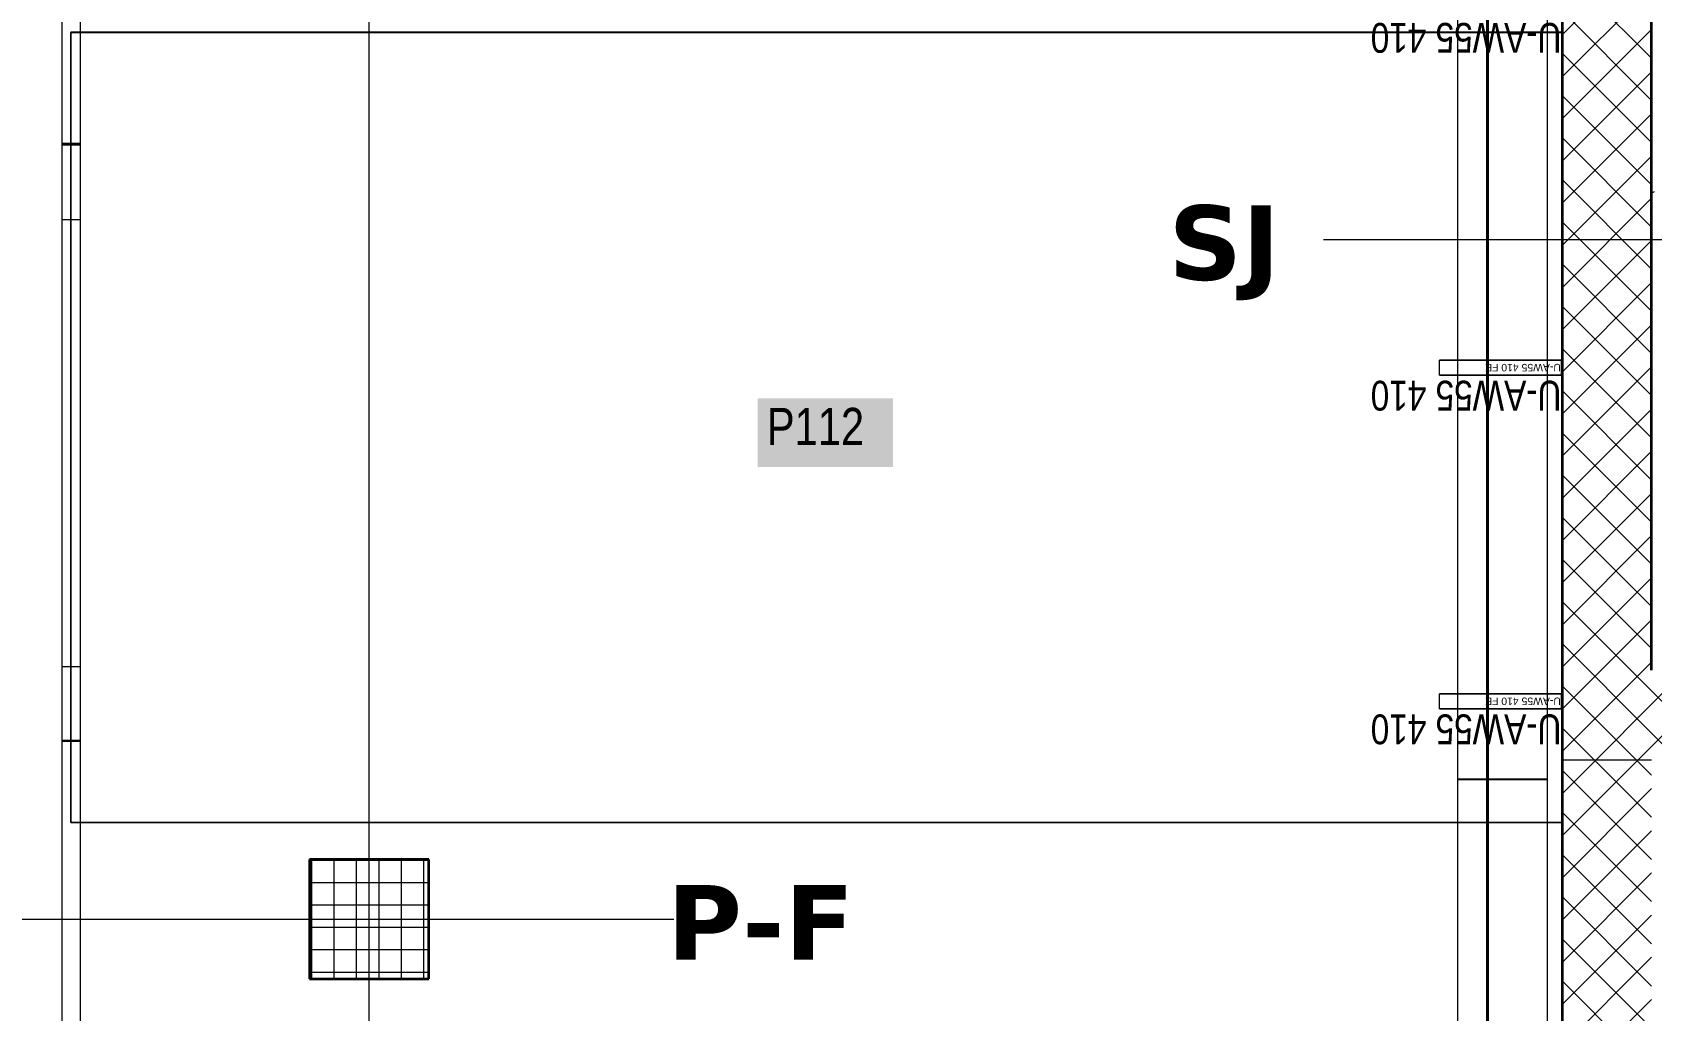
# Model space of a CAD drawing. Extents: x -1067 to 613, y -179 to 712.
# Drawn here: x -187.7 to -79.1, y 265.8 to 331.4 of the extents above; entities that cross this region are included whole.
import ezdxf
from ezdxf.lldxf.tags import DXFTag

# ---------------------------------------------------------------- set-up
doc = ezdxf.new("R2010")
doc.units = 0
doc.layers.get('0').update_dxf_attribs({"lineweight": 13})
for name, color, linetype, lineweight, true_color in [('A-____-MATC-OTLN', 7, 'Strichpunkt - Mittel', 40, 0x0080ff), ('EL01_WAN_Leuchten', 7, 'Continuous', 13, 0x0080ff), ('EL01_WAN_Trassen', 40, 'Continuous', 13, 0xffbf00), ('EL01_WAN_Trassen Befestigung', 7, 'Continuous', 13, 0xb2b200), ('S-GRID-____-IDEN', 7, 'Continuous', 9, 0x5555aa)]:
    doc.layers.add(name, color=color, linetype=linetype, lineweight=lineweight, true_color=true_color)
for name, color, linetype, lineweight in [('A-WALL-____-MCUT', 7, 'Continuous', 35), ('A-WALL-____-PATT', 7, 'Continuous', 35), ('C-PRKG-____-IDEN', 7, 'Continuous', 5), ('C-PRKG-____-OTLN', 7, 'Continuous', 9), ('S-COLS-____-MCUT', 7, 'Continuous', 35), ('S-COLS-____-OTLN', 7, 'Continuous', 9), ('S-GRID-____-OTLN', 7, 'Continuous', 5)]:
    doc.layers.add(name, color=color, linetype=linetype, lineweight=lineweight)
doc.styles.get("Standard").update_dxf_attribs({"font": 'arial.ttf'})
tags = doc.linetypes.add('_Rasterlinie_', pattern=[0.375, 0.2, -0.05, 0.075, -0.05]).pattern_tags.tags
tags[10:11] = [DXFTag(74, 4), DXFTag(75, 0), DXFTag(340, '0'), DXFTag(46, 1.0), DXFTag(50, 0.0), DXFTag(44, 0.0), DXFTag(45, 0.0)]
tags[8:9] = [DXFTag(74, 4), DXFTag(75, 0), DXFTag(340, '0'), DXFTag(46, 1.0), DXFTag(50, 0.0), DXFTag(44, 0.0), DXFTag(45, 0.0)]
tags[6:7] = [DXFTag(74, 4), DXFTag(75, 0), DXFTag(340, '0'), DXFTag(46, 1.0), DXFTag(50, 0.0), DXFTag(44, 0.0), DXFTag(45, 0.0)]
tags[4:5] = [DXFTag(74, 4), DXFTag(75, 0), DXFTag(340, '0'), DXFTag(46, 1.0), DXFTag(50, 0.0), DXFTag(44, 0.0), DXFTag(45, 0.0)]
tags = doc.linetypes.add('Strichpunkt - Mittel', pattern=[0.35, 0.15, -0.1, 0, -0.1]).pattern_tags.tags
tags[10:11] = [DXFTag(74, 4), DXFTag(75, 0), DXFTag(340, '0'), DXFTag(46, 1.0), DXFTag(50, 0.0), DXFTag(44, 0.0), DXFTag(45, 0.0)]
tags[8:9] = [DXFTag(74, 4), DXFTag(75, 0), DXFTag(340, '0'), DXFTag(46, 1.0), DXFTag(50, 0.0), DXFTag(44, 0.0), DXFTag(45, 0.0)]
tags[6:7] = [DXFTag(74, 4), DXFTag(75, 0), DXFTag(340, '0'), DXFTag(46, 1.0), DXFTag(50, 0.0), DXFTag(44, 0.0), DXFTag(45, 0.0)]
tags[4:5] = [DXFTag(74, 4), DXFTag(75, 0), DXFTag(340, '0'), DXFTag(46, 1.0), DXFTag(50, 0.0), DXFTag(44, 0.0), DXFTag(45, 0.0)]

# ---------------------------------------------------------------- blocks, each defined once
blk = doc.blocks.new('Referenz-A0UJ3194XE', base_point=(-1062.18, -175.86))
at = {"layer": 'A-____-MATC-OTLN', "color": 0, "linetype": 'Strichpunkt - Mittel', "ltscale": 0.4}
blk.add_line((-90.1, 560.56), (-90.1, -171.09), dxfattribs=at)
at = {"layer": 'A-WALL-____-MCUT', "color": 0, "linetype": 'Continuous', "ltscale": 0.35}
for p, q in [((-85.1, 444.38), (-85.1, 205.78)), ((-79.1, 288.58), (-79.1, 413.85))]:
    blk.add_line(p, q, dxfattribs=at)
at = {"layer": 'A-WALL-____-MCUT', "color": 0, "linetype": 'Continuous', "lineweight": 9, "ltscale": 0.13}
blk.add_line((-85.1, 282.58), (-79.1, 282.58), dxfattribs=at)
at = {"layer": 'A-WALL-____-PATT', "color": 0, "linetype": 'Continuous', "lineweight": 9, "ltscale": 0.13}
for p, q in [((-85.1, 331.21), (-79.1, 337.21)), ((-79.1, 329.63), (-85.1, 335.63)), ((-85.1, 328.38), (-79.1, 334.38)), ((-79.1, 326.8), (-85.1, 332.8)), ((-85.1, 325.56), (-79.1, 331.56)), ((-79.1, 323.97), (-85.1, 329.97)), ((-85.1, 322.73), (-79.1, 328.73)), ((-79.1, 321.14), (-85.1, 327.14)), ((-85.1, 319.9), (-79.1, 325.9)), ((-79.1, 318.31), (-85.1, 324.31)), ((-85.1, 317.07), (-79.1, 323.07)), ((-79.1, 315.49), (-85.1, 321.49)), ((-78.93, 320.68), (-79.1, 320.59)), ((-85.1, 314.24), (-79.1, 320.24)), ((-79.1, 312.66), (-85.1, 318.66)), ((-85.1, 311.41), (-79.1, 317.41)), ((-79.1, 309.83), (-85.1, 315.83)), ((-85.1, 308.58), (-79.1, 314.58)), ((-79.1, 307), (-85.1, 313)), ((-85.1, 305.76), (-79.1, 311.76)), ((-79.1, 304.17), (-85.1, 310.17)), ((-85.1, 302.93), (-79.1, 308.93)), ((-79.1, 301.34), (-85.1, 307.34)), ((-85.1, 300.1), (-79.1, 306.1)), ((-79.1, 298.51), (-85.1, 304.51)), ((-85.1, 297.27), (-79.1, 303.27)), ((-79.1, 295.69), (-85.1, 301.69)), ((-85.1, 294.44), (-79.1, 300.44)), ((-79.1, 292.86), (-85.1, 298.86)), ((-85.1, 291.61), (-79.1, 297.61)), ((-79.1, 290.03), (-85.1, 296.03)), ((-85.1, 288.79), (-79.1, 294.79)), ((-79.1, 287.2), (-85.1, 293.2)), ((-85.1, 285.96), (-79.1, 291.96)), ((-79.1, 284.37), (-85.1, 290.37)), ((-85.1, 283.13), (-79.1, 289.13)), ((-79.1, 286.3), (-76.82, 288.58)), ((-79.1, 283.47), (-73.99, 288.58)), ((-80.13, 282.58), (-85.1, 287.54)), ((-74.47, 282.58), (-79.1, 287.2)), ((-82.82, 282.58), (-79.1, 286.3)), ((-82.96, 282.58), (-85.1, 284.72)), ((-79.99, 282.58), (-79.1, 283.47)), ((-77.3, 282.58), (-79.1, 284.37)), ((-85.1, 280.3), (-82.82, 282.58)), ((-85.1, 277.47), (-79.99, 282.58)), ((-79.1, 278.72), (-82.96, 282.58)), ((-79.1, 281.54), (-80.13, 282.58)), ((-79.1, 275.89), (-85.1, 281.89)), ((-85.1, 274.64), (-79.1, 280.64)), ((-79.1, 273.06), (-85.1, 279.06)), ((-85.1, 271.82), (-79.1, 277.82)), ((-79.1, 270.23), (-85.1, 276.23)), ((-85.1, 268.99), (-79.1, 274.99)), ((-79.1, 267.4), (-85.1, 273.4)), ((-85.1, 266.16), (-79.1, 272.16)), ((-79.1, 264.57), (-85.1, 270.57)), ((-85.1, 263.33), (-79.1, 269.33)), ((-79.1, 261.75), (-85.1, 267.75)), ((-85.1, 260.5), (-79.1, 266.5))]:
    blk.add_line(p, q, dxfattribs=at)
at = {"layer": 'C-PRKG-____-IDEN', "color": 7, "linetype": 'Continuous', "ltscale": 0.13, "true_color": 0xffffff}
for points in [[(-139.05, 302.21), (-129.98, 302.21), (-139.05, 306.81)], [(-129.98, 302.21), (-139.05, 306.81), (-129.98, 306.81)]]:
    blk.add_solid(points, dxfattribs=at)
at = {"layer": 'C-PRKG-____-OTLN', "color": 0, "linetype": 'Continuous', "ltscale": 0.13}
for p, q in [((-85.1, 331.37), (-185.1, 331.37)), ((-185.1, 331.37), (-185.1, 278.38)), ((-185.1, 331.37), (-185.1, 331.36)), ((-185.1, 331.37), (-185.1, 331.36)), ((-185.1, 331.36), (-185.1, 278.38)), ((-85.1, 331.36), (-185.1, 331.36)), ((-185.1, 278.38), (-185.1, 331.36)), ((-185.1, 331.36), (-85.1, 331.36)), ((-85.1, 331.36), (-185.1, 331.36)), ((-85.1, 331.36), (-185.1, 331.36)), ((-85.1, 331.36), (-85.1, 278.38)), ((-85.1, 331.36), (-85.1, 278.38)), ((-85.1, 278.38), (-185.1, 278.38)), ((-185.1, 278.38), (-85.1, 278.38)), ((-85.1, 278.38), (-185.1, 278.38)), ((-185.1, 278.38), (-185.1, 278.38))]:
    blk.add_line(p, q, dxfattribs=at)
at = {"layer": 'S-COLS-____-MCUT', "color": 0, "linetype": 'Continuous', "ltscale": 0.35}
for p, q in [((-161.1, 275.88), (-169.1, 275.88)), ((-169.1, 275.88), (-169.1, 267.88)), ((-161.1, 267.88), (-161.1, 275.88)), ((-169.1, 267.88), (-161.1, 267.88))]:
    blk.add_line(p, q, dxfattribs=at)
at = {"layer": 'S-COLS-____-OTLN', "color": 0, "linetype": 'Continuous', "ltscale": 0.13}
for p, q in [((-169.1, 275.84), (-161.1, 275.84)), ((-168.94, 267.88), (-168.94, 275.88)), ((-167.44, 267.88), (-167.44, 275.88)), ((-165.94, 267.88), (-165.94, 275.88)), ((-164.44, 267.88), (-164.44, 275.88)), ((-162.94, 267.88), (-162.94, 275.88)), ((-161.44, 267.88), (-161.44, 275.88)), ((-169.1, 274.34), (-161.1, 274.34)), ((-169.1, 272.84), (-161.1, 272.84)), ((-169.1, 271.34), (-161.1, 271.34)), ((-169.1, 269.84), (-161.1, 269.84)), ((-169.1, 268.34), (-161.1, 268.34))]:
    blk.add_line(p, q, dxfattribs=at)
at = {"layer": 'S-GRID-____-OTLN', "color": 0, "linetype": '_Rasterlinie_', "ltscale": 0.13}
for p, q in [((-165.1, -171.09), (-165.1, 546.38)), ((-101.1, 317.48), (198.84, 317.48)), ((-1046.54, 271.88), (-144.67, 271.88))]:
    blk.add_line(p, q, dxfattribs=at)
at = {"layer": 'C-PRKG-____-IDEN', "color": 0, "linetype": 'Continuous', "ltscale": 0.13, "insert": (-138.43, 306.18), "char_height": 2.5, "attachment_point": 1}
blk.add_mtext('{\\W0.8;\\fArial;P112}', dxfattribs=at)
at = {"layer": 'S-GRID-____-IDEN', "color": 0, "linetype": 'Continuous', "lineweight": 5, "ltscale": 0.13, "char_height": 5, "attachment_point": 1}
for s, insert in [('{\\fVerdana|b1|i0;SJ}', (-111.5, 319.77)), ('{\\fVerdana|b1|i0;P-F}', (-145.12, 274.17))]:
    blk.add_mtext(s, dxfattribs=dict(at, insert=insert))
blk = doc.blocks.new('Kabelkanal-A0UJ31B8XE', base_point=(-92.1, 281.25))
at = {"color": 0, "linetype": 'ByBlock', "lineweight": -2, "ltscale": 0.13}
for p, q in [((-92.1, 341.24), (-92.1, 341.26)), ((-92.1, 281.27), (-92.1, 341.26)), ((-92.1, 341.26), (-86.1, 341.26)), ((-92.1, 281.25), (-92.1, 341.24)), ((-92.1, 341.24), (-86.1, 341.24)), ((-86.1, 341.24), (-86.1, 341.26)), ((-86.1, 341.26), (-86.1, 281.27)), ((-86.1, 341.24), (-86.1, 281.25)), ((-92.1, 281.25), (-92.1, 281.27)), ((-86.1, 281.27), (-92.1, 281.27)), ((-86.1, 281.25), (-92.1, 281.25)), ((-86.1, 281.25), (-86.1, 281.27))]:
    blk.add_line(p, q, dxfattribs=at)
blk = doc.blocks.new('IfcObject-A0UJ31BIXE', base_point=(-97.65, 283.62))
at = {"layer": 'EL01_WAN_Trassen', "linetype": 'ByBlock', "lineweight": -2, "ltscale": 0.13}
for p, q in [((-93.33, 286), (-93.33, 287)), ((-93.33, 286), (-93.33, 287)), ((-85.13, 287), (-93.33, 287)), ((-93.33, 287), (-93.33, 287)), ((-93.33, 287), (-85.13, 287)), ((-85.13, 286), (-85.13, 287)), ((-85.13, 286), (-85.13, 287)), ((-85.13, 287), (-85.13, 287)), ((-85.13, 286), (-93.33, 286)), ((-93.33, 286), (-93.33, 286)), ((-93.33, 286), (-85.13, 286)), ((-85.13, 286), (-85.13, 286))]:
    blk.add_line(p, q, dxfattribs=at)
at = {"layer": 'EL01_WAN_Trassen', "lineweight": -2, "attachment_point": 1, "rotation": 180}
for s, insert, char_height in [('{\\fArial;U-AW55 410 FE}', (-85.18, 286.25), 0.5), ('{\\W0.8;\\fArial;U-AW55 410}', (-85.14, 283.62), 2)]:
    blk.add_mtext(s, dxfattribs=dict(at, insert=insert, char_height=char_height))
blk = doc.blocks.new('IfcObject-A0UJ31BMXE', base_point=(-97.65, 306))
at = {"layer": 'EL01_WAN_Trassen', "linetype": 'ByBlock', "lineweight": -2, "ltscale": 0.13}
for p, q in [((-93.33, 308.38), (-93.33, 309.38)), ((-93.33, 308.38), (-93.33, 309.38)), ((-85.13, 309.38), (-93.33, 309.38)), ((-93.33, 309.38), (-93.33, 309.38)), ((-93.33, 309.38), (-85.13, 309.38)), ((-85.13, 308.38), (-85.13, 309.38)), ((-85.13, 308.38), (-85.13, 309.38)), ((-85.13, 309.38), (-85.13, 309.38)), ((-85.13, 308.38), (-93.33, 308.38)), ((-93.33, 308.38), (-93.33, 308.38)), ((-93.33, 308.38), (-85.13, 308.38)), ((-85.13, 308.38), (-85.13, 308.38))]:
    blk.add_line(p, q, dxfattribs=at)
at = {"layer": 'EL01_WAN_Trassen', "lineweight": -2, "attachment_point": 1, "rotation": 180}
for s, insert, char_height in [('{\\fArial;U-AW55 410 FE}', (-85.18, 308.63), 0.5), ('{\\W0.8;\\fArial;U-AW55 410}', (-85.14, 306), 2)]:
    blk.add_mtext(s, dxfattribs=dict(at, insert=insert, char_height=char_height))
blk = doc.blocks.new('Kabelkanal-A0UJ31CIXE', base_point=(-92.1, 221.26))
at = {"color": 0, "linetype": 'ByBlock', "lineweight": -2, "ltscale": 0.13}
for p, q in [((-92.1, 281.25), (-92.1, 281.27)), ((-92.1, 221.28), (-92.1, 281.27)), ((-92.1, 281.27), (-86.1, 281.27)), ((-92.1, 221.26), (-92.1, 281.25)), ((-92.1, 281.25), (-86.1, 281.25)), ((-86.1, 281.25), (-86.1, 281.27)), ((-86.1, 281.27), (-86.1, 221.28)), ((-86.1, 281.25), (-86.1, 221.26)), ((-92.1, 221.26), (-92.1, 221.28)), ((-86.1, 221.28), (-92.1, 221.28)), ((-86.1, 221.26), (-92.1, 221.26)), ((-86.1, 221.26), (-86.1, 221.28))]:
    blk.add_line(p, q, dxfattribs=at)
blk = doc.blocks.new('IfcObject-A0UJ31E2XE', base_point=(-97.65, 330))
at = {"layer": 'EL01_WAN_Trassen', "linetype": 'ByBlock', "lineweight": -2, "ltscale": 0.13}
for p, q in [((-93.33, 332.38), (-93.33, 333.38)), ((-93.33, 332.38), (-93.33, 333.38)), ((-85.13, 333.38), (-93.33, 333.38)), ((-93.33, 333.38), (-93.33, 333.38)), ((-93.33, 333.38), (-85.13, 333.38)), ((-85.13, 332.38), (-85.13, 333.38)), ((-85.13, 332.38), (-85.13, 333.38)), ((-85.13, 333.38), (-85.13, 333.38)), ((-85.13, 332.38), (-93.33, 332.38)), ((-93.33, 332.38), (-93.33, 332.38)), ((-93.33, 332.38), (-85.13, 332.38)), ((-85.13, 332.38), (-85.13, 332.38))]:
    blk.add_line(p, q, dxfattribs=at)
at = {"layer": 'EL01_WAN_Trassen', "lineweight": -2, "attachment_point": 1, "rotation": 180}
for s, insert, char_height in [('{\\fArial;U-AW55 410 FE}', (-85.18, 332.63), 0.5), ('{\\W0.8;\\fArial;U-AW55 410}', (-85.14, 330), 2)]:
    blk.add_mtext(s, dxfattribs=dict(at, insert=insert, char_height=char_height))
blk = doc.blocks.new('Kabelkanal-A0UJ31IWXE', base_point=(-185.69, 243.83))
at = {"color": 0, "linetype": 'ByBlock', "lineweight": -2, "ltscale": 0.13}
for p, q in [((-185.69, 283.83), (-185.69, 283.85)), ((-185.69, 283.85), (-184.49, 283.85)), ((-185.69, 243.86), (-185.69, 283.85)), ((-185.69, 283.83), (-184.49, 283.83)), ((-185.69, 243.83), (-185.69, 283.83)), ((-184.49, 283.83), (-184.49, 283.85)), ((-184.49, 283.85), (-184.49, 243.86)), ((-184.49, 283.83), (-184.49, 243.83)), ((-185.69, 243.83), (-185.69, 243.86)), ((-184.49, 243.86), (-185.69, 243.86)), ((-184.49, 243.83), (-185.69, 243.83)), ((-184.49, 243.83), (-184.49, 243.86))]:
    blk.add_line(p, q, dxfattribs=at)
blk = doc.blocks.new('Kabelkanal-A0UJ31PIXE', base_point=(-185.69, 323.89))
at = {"color": 0, "linetype": 'ByBlock', "lineweight": -2, "ltscale": 0.13}
for p, q in [((-185.69, 363.88), (-185.69, 363.91)), ((-185.69, 363.91), (-184.49, 363.91)), ((-185.69, 323.91), (-185.69, 363.91)), ((-185.69, 363.88), (-184.49, 363.88)), ((-185.69, 323.89), (-185.69, 363.88)), ((-184.49, 363.88), (-184.49, 363.91)), ((-184.49, 363.91), (-184.49, 323.91)), ((-184.49, 363.88), (-184.49, 323.89)), ((-185.69, 323.89), (-185.69, 323.91)), ((-184.49, 323.91), (-185.69, 323.91)), ((-184.49, 323.89), (-185.69, 323.89)), ((-184.49, 323.89), (-184.49, 323.91))]:
    blk.add_line(p, q, dxfattribs=at)
blk = doc.blocks.new('Kabelkanal-A0UJ31UKXE', base_point=(-185.69, 283.83))
at = {"color": 0, "linetype": 'ByBlock', "lineweight": -2, "ltscale": 0.13}
for p, q in [((-185.69, 323.82), (-185.69, 323.85)), ((-185.69, 323.85), (-184.49, 323.85)), ((-185.69, 283.85), (-185.69, 323.85)), ((-185.69, 323.82), (-184.49, 323.82)), ((-185.69, 283.83), (-185.69, 323.82)), ((-184.49, 323.82), (-184.49, 323.85)), ((-184.49, 323.85), (-184.49, 283.85)), ((-184.49, 323.82), (-184.49, 283.83)), ((-185.69, 283.83), (-185.69, 283.85)), ((-184.49, 283.85), (-185.69, 283.85)), ((-184.49, 283.83), (-185.69, 283.83)), ((-184.49, 283.83), (-184.49, 283.85))]:
    blk.add_line(p, q, dxfattribs=at)
blk = doc.blocks.new('LED-Langfeldleuchte 37W-A0UJ326CXE', base_point=(-185.69, 288.82))
at = {"color": 0, "linetype": 'ByBlock', "lineweight": -2, "ltscale": 0.13}
for p, q in [((-185.69, 318.81), (-185.69, 318.82)), ((-185.69, 288.82), (-185.69, 318.82)), ((-185.69, 318.82), (-184.49, 318.82)), ((-185.69, 288.82), (-185.69, 318.81)), ((-185.69, 318.81), (-184.49, 318.81)), ((-184.49, 318.81), (-184.49, 318.82)), ((-184.49, 318.82), (-184.49, 288.82)), ((-184.49, 318.81), (-184.49, 288.82)), ((-185.69, 288.82), (-185.69, 288.82)), ((-184.49, 288.82), (-185.69, 288.82)), ((-184.49, 288.82), (-185.69, 288.82)), ((-184.49, 288.82), (-184.49, 288.82))]:
    blk.add_line(p, q, dxfattribs=at)
blk = doc.blocks.new('Kabelkanal-A0UJ328IXE', base_point=(-185.69, 283.85))
at = {"color": 0, "linetype": 'ByBlock', "lineweight": -2, "ltscale": 0.13}
for p, q in [((-185.69, 323.84), (-185.69, 323.87)), ((-185.69, 323.87), (-184.49, 323.87)), ((-185.69, 283.87), (-185.69, 323.87)), ((-185.69, 323.84), (-184.49, 323.84)), ((-185.69, 283.85), (-185.69, 323.84)), ((-184.49, 323.84), (-184.49, 323.87)), ((-184.49, 323.87), (-184.49, 283.87)), ((-184.49, 323.84), (-184.49, 283.85)), ((-185.69, 283.85), (-185.69, 283.87)), ((-184.49, 283.87), (-185.69, 283.87)), ((-184.49, 283.85), (-185.69, 283.85)), ((-184.49, 283.85), (-184.49, 283.87))]:
    blk.add_line(p, q, dxfattribs=at)

msp = doc.modelspace()

# ---------------------------------------------------------------- block references
at = {"color": 9, "lineweight": 25, "ltscale": 0.25, "true_color": 0xc0c0c0}
msp.add_blockref('Referenz-A0UJ3194XE', (-1062.18, -175.86), dxfattribs=at)
at = {"layer": 'EL01_WAN_Leuchten', "ltscale": 0.13}
for name, p in [('Kabelkanal-A0UJ31PIXE', (-185.69, 323.89)), ('Kabelkanal-A0UJ328IXE', (-185.69, 283.85)), ('Kabelkanal-A0UJ31UKXE', (-185.69, 283.83)), ('LED-Langfeldleuchte 37W-A0UJ326CXE', (-185.69, 288.82)), ('Kabelkanal-A0UJ31IWXE', (-185.69, 243.83))]:
    msp.add_blockref(name, p, dxfattribs=at)
at = {"layer": 'EL01_WAN_Trassen', "ltscale": 0.13}
for name, p in [('Kabelkanal-A0UJ31B8XE', (-92.1, 281.25)), ('Kabelkanal-A0UJ31CIXE', (-92.1, 221.26))]:
    msp.add_blockref(name, p, dxfattribs=at)
at = {"layer": 'EL01_WAN_Trassen Befestigung', "ltscale": 0.13}
for name, p in [('IfcObject-A0UJ31E2XE', (-97.65, 330)), ('IfcObject-A0UJ31BMXE', (-97.65, 306)), ('IfcObject-A0UJ31BIXE', (-97.65, 283.62))]:
    msp.add_blockref(name, p, dxfattribs=at)

doc.saveas('drawing.dxf')
